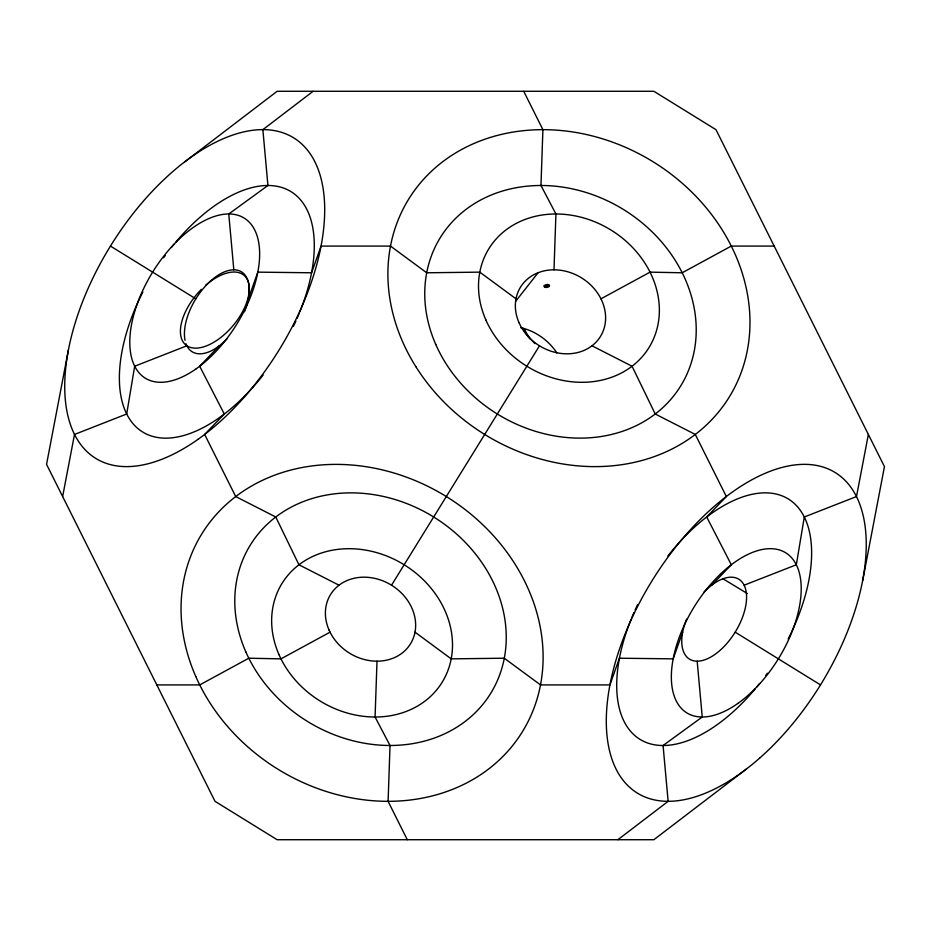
<?xml version="1.0" encoding="UTF-8"?>
<svg xmlns="http://www.w3.org/2000/svg" width="931" height="931" viewBox="0 0 931 931"><rect width="100%" height="100%" fill="white"/><g stroke="black" fill="none" stroke-linecap="round" stroke-linejoin="round"><path stroke-width="1.4" d="M377.008 661.185L375.077 717.01L390.031 745.51L388.099 801.335L407.289 839.715M553.992 269.815L555.923 213.99L540.969 185.49L542.901 129.665L523.711 91.285M68.359 350.207L46.55 464.371L215.026 801.335L277.135 839.715L653.865 839.715L746.231 769.157M62.633 496.549L74.503 434.451L126.697 414.004L134.669 366.232L186.863 345.797M868.367 434.451L856.497 496.549L804.303 516.996L796.331 564.768L744.137 585.203M862.641 580.793L884.45 466.629L715.974 129.665L653.865 91.285L277.135 91.285L184.769 161.843M248.333 298.839L257.829 272.143L311.571 272.783L321.079 246.087L390.508 246.087L426.712 272.783L479.802 272.143L516.007 298.839M682.667 632.161L673.171 658.857L619.429 658.217L609.921 684.913L540.492 684.913L504.288 658.217L451.198 658.857L414.993 632.161M391.52 585.203L539.48 345.797M515.693 301.26L538.025 272.818M545.403 287.365L546.369 286.131L544.286 285.933M547.626 284.525L546.66 285.759L544.577 285.561M546.032 287.423L546.997 286.189L549.081 286.387M548.254 284.583L547.288 285.817L549.371 286.015M219.309 345.797L199.676 366.232L224.29 414.004L204.657 434.451L235.706 496.549L275.774 516.996L298.944 564.768L339.012 585.203M711.691 585.203L731.324 564.768L706.71 516.996L726.343 496.549L695.294 434.451L655.226 414.004L632.056 366.232L591.988 345.797M313.107 91.285L262.868 129.665L267.93 185.49L228.758 213.99L233.821 269.815M617.893 839.715L668.132 801.335L663.07 745.51L702.242 717.01L697.179 661.185M600.949 298.839L650.024 272.143L682.19 272.783L731.266 246.087L774.173 246.087M330.051 632.161L280.976 658.857L248.81 658.217L199.734 684.913L156.827 684.913M722.596 578.547L747.325 593.547M110.475 246.087L195.836 298.839M735.164 632.161L820.525 684.913M520.697 327.7A45.398 33.644 38.1 0 1 556.819 352.872M535.022 343.62A36.39 26.964 38.1 0 1 524.84 329.935M529.972 338.884A40.941 30.339 38.1 0 1 523.001 328.166M205.646 285.317A45.398 23.95 -50.1 0 1 248.926 284.653L249.008 292.846A45.398 23.95 -50.1 0 1 194.114 348.089A45.398 23.95 -50.1 0 1 201.399 289.308M175.971 241.909A141.233 74.247 -58.3 0 1 289.739 190.89A141.233 74.247 -58.3 0 1 299.84 311.815M299.305 313.13A141.233 74.247 -58.3 0 1 297.059 318.414M295.883 321.067A141.233 74.247 -58.3 0 1 293.416 326.339M263.182 374.972A141.233 74.247 -58.3 0 1 140.953 430.89A141.233 74.247 -58.3 0 1 142.839 292.055M163.635 257.794A141.233 74.247 -58.3 0 1 165.252 255.571M171.385 247.518A141.233 74.247 -58.3 0 1 174.12 244.12M185.036 340.327A46.957 24.683 -58.3 0 1 222.59 272.702A46.957 24.683 -58.3 0 1 244.434 311.815M227.269 338.581A46.957 24.683 -58.3 0 1 185.991 343.748M667.818 556.028A141.233 74.247 -58.3 0 1 790.047 500.11A141.233 74.247 -58.3 0 1 788.161 638.945M767.365 673.206A141.233 74.247 -58.3 0 1 765.748 675.429M759.615 683.482A141.233 74.247 -58.3 0 1 756.88 686.88M755.029 689.091A141.233 74.247 -58.3 0 1 641.261 740.11A141.233 74.247 -58.3 0 1 631.16 619.185M631.695 617.87A141.233 74.247 -58.3 0 1 633.941 612.586M635.117 609.933A141.233 74.247 -58.3 0 1 637.584 604.661M703.731 592.419A46.957 24.683 -58.3 0 1 746.557 595.945A46.957 24.683 -58.3 0 1 705.884 659.392A46.957 24.683 -58.3 0 1 686.566 619.185M544.391 285.747L544.181 286.131A2.735 1.385 -11.4 0 0 545.101 287.307L546.369 287.423A2.735 1.385 -11.4 0 0 548.894 286.573L549.476 285.829A2.735 1.385 -11.4 0 0 548.545 284.642L547.288 284.525A2.735 1.385 -11.4 0 0 544.763 285.375L544.391 285.747M519.021 322.685A46.957 39.94 31.7 0 0 596.655 341.514A46.957 39.94 31.7 0 0 565.769 271.247A46.957 39.94 31.7 0 0 519.021 322.685M415.854 366.674A188.365 160.237 31.7 0 0 729.171 397.176A188.365 160.237 31.7 0 0 561.765 130.584A188.365 160.237 31.7 0 0 415.854 366.674M197.861 439.444A188.365 99.035 -58.3 0 0 305.705 148.029A188.365 99.035 -58.3 0 0 80.578 306.962A188.365 99.035 -58.3 0 0 197.861 439.444M196.29 368.723A94.089 49.471 -58.3 0 0 250.16 223.161A94.089 49.471 -58.3 0 0 137.707 302.552A94.089 49.471 -58.3 0 0 196.29 368.723M435.789 344.505A141.233 120.134 31.7 0 0 669.261 401.133A141.233 120.134 31.7 0 0 576.394 189.796A141.233 120.134 31.7 0 0 435.789 344.505M485.854 319.927A94.089 80.043 31.7 0 0 641.401 357.655A94.089 80.043 31.7 0 0 579.536 216.853A94.089 80.043 31.7 0 0 485.854 319.927M195.766 676.465A188.365 160.237 31.7 0 0 507.151 751.992A188.365 160.237 31.7 0 0 383.293 470.12A188.365 160.237 31.7 0 0 195.766 676.465M245.831 651.875A141.233 120.134 31.7 0 0 479.29 708.503A141.233 120.134 31.7 0 0 386.423 497.166A141.233 120.134 31.7 0 0 245.831 651.875M278.997 654.633A94.089 80.043 31.7 0 0 434.544 692.361A94.089 80.043 31.7 0 0 372.668 551.559A94.089 80.043 31.7 0 0 278.997 654.633M329.062 630.054A46.957 39.94 31.7 0 0 406.684 648.884A46.957 39.94 31.7 0 0 375.81 578.616A46.957 39.94 31.7 0 0 329.062 630.054M759.719 758.055A188.365 99.035 -58.3 0 0 835.316 472.622A188.365 99.035 -58.3 0 0 613.82 667.888A188.365 99.035 -58.3 0 0 759.719 758.055M737.852 703.44A94.089 49.471 -58.3 0 0 791.722 557.867A94.089 49.471 -58.3 0 0 679.269 637.258A94.089 49.471 -58.3 0 0 737.852 703.44"/></g></svg>
